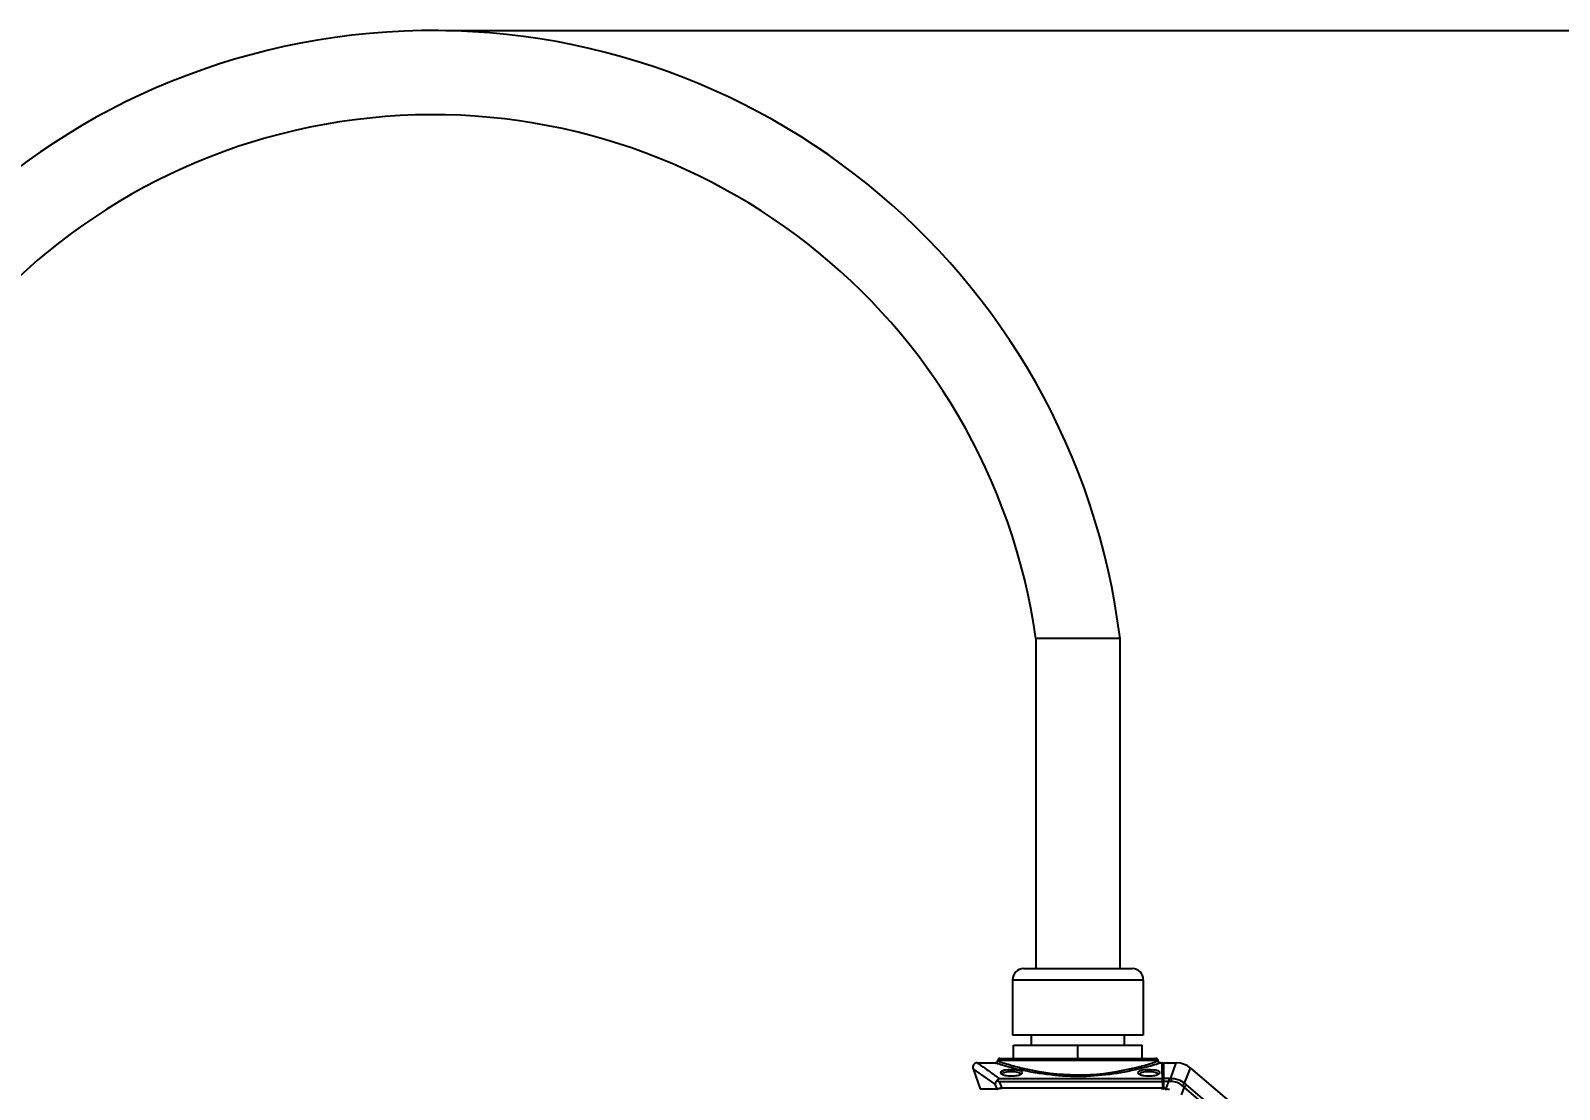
# Model space of a CAD drawing. Header units: millimetres. Extents: x 4086 to 8300, y 123 to 1549.
# Drawn here: x 6849 to 7055.9, y 1071.5 to 1214.8 of the extents above; entities that cross this region are included whole.
import ezdxf

# ---------------------------------------------------------------- set-up
doc = ezdxf.new("R2010")
doc.units = ezdxf.units.MM
doc.layers.add('轮廓实线层', color=7, linetype='Continuous', lineweight=30)
doc.styles.add('思源黑', font='SourceHanSansCN-Normal.ttf')
doc.dimstyles.new('尺寸标注_3_10比例', dxfattribs={"dimtxt": 7, "dimasz": 6, "dimexe": 2, "dimexo": 1.5, "dimgap": 1, "dimtad": 1, "dimdec": 1, "dimlfac": 3.333333, "dimdsep": 46, "dimtxsty": '思源黑', "dimcen": 0.09, "dimadec": 0, "dimazin": 0, "dimtp": 0.01, "dimtm": 0.01, "dimtfac": 1, "dimtdec": 1, "dimtofl": 0, "dimtmove": 0, "dimatfit": 3, "dimfxl": 0, "dimtolj": 1, "dimarcsym": 0})

# ---------------------------------------------------------------- blocks, each defined once
blk = doc.blocks.new('*D2915')
at = {"layer": 'Defpoints', "color": 0}
for p in [(6584.2, 1202.83), (6671.6, 1202.83), (6943.35, 872.08)]:
    blk.add_point(p, dxfattribs=at)
at = {"layer": '轮廓实线层', "color": 0, "lineweight": -2}
for p, q in [((6670.1, 1202.83), (6582.2, 1202.83)), ((6584.2, 878.08), (6584.2, 1196.83)), ((6941.85, 872.08), (6582.2, 872.08))]:
    blk.add_line(p, q, dxfattribs=at)
at = {"layer": '轮廓实线层', "color": 0}
for points in [[(6585.2, 1196.83), (6583.2, 1196.83), (6584.2, 1202.83)], [(6583.2, 878.08), (6585.2, 878.08), (6584.2, 872.08)]]:
    blk.add_solid(points, dxfattribs=at)
at = {"layer": '轮廓实线层', "color": 0, "insert": (6579.57, 1037.46), "char_height": 7, "attachment_point": 5, "rotation": 90, "style": '思源黑'}
blk.add_mtext('\\A1;\\A1;1099.5', dxfattribs=at)
blk = doc.blocks.new('*D2922')
at = {"layer": 'Defpoints', "color": 0}
for p in [(6903.67, 1214.85), (7103.92, 1214.85), (6999.87, 872.08)]:
    blk.add_point(p, dxfattribs=at)
at = {"layer": '轮廓实线层', "color": 0, "lineweight": -2}
for p, q in [((6905.17, 1214.85), (7105.92, 1214.85)), ((7103.92, 878.08), (7103.92, 1208.85)), ((7001.37, 872.08), (7105.92, 872.08))]:
    blk.add_line(p, q, dxfattribs=at)
at = {"layer": '轮廓实线层', "color": 0}
for points in [[(7104.92, 1208.85), (7102.92, 1208.85), (7103.92, 1214.85)], [(7102.92, 878.08), (7104.92, 878.08), (7103.92, 872.08)]]:
    blk.add_solid(points, dxfattribs=at)
at = {"layer": '轮廓实线层', "color": 0, "insert": (7099.29, 1043.46), "char_height": 7, "attachment_point": 5, "rotation": 90, "style": '思源黑'}
blk.add_mtext('\\A1;\\A1;1140', dxfattribs=at)

msp = doc.modelspace()

# ---------------------------------------------------------------- linework, layer by layer
for p, q in [((6996.447, 1132.562), (6985.047, 1132.562)), ((6985.047, 1132.562), (6985.048, 1087.862)), ((6996.448, 1087.862), (6996.447, 1132.562)), ((6983.398, 1087.862), (6998.098, 1087.862)), ((6981.898, 1086.362), (6999.598, 1086.362)), ((6981.898, 1086.362), (6981.898, 1078.862)), ((6999.598, 1086.362), (6999.598, 1078.862)), ((6999.598, 1078.862), (6981.898, 1078.862)), ((6984.448, 1077.512), (6984.448, 1078.862)), ((6997.048, 1077.512), (6997.048, 1078.862)), ((6982.048, 1077.512), (6999.448, 1077.512)), ((6982.048, 1075.712), (6982.048, 1077.512)), ((6990.748, 1075.712), (6990.748, 1077.512)), ((6999.448, 1075.712), (6999.448, 1077.512)), ((6976.551, 1074.307), (6977.533, 1071.611)), ((6979.544, 1072.247), (6976.551, 1074.307)), ((6977.128, 1075.112), (6979.59, 1075.112)), ((6979.648, 1075.118), (6979.59, 1075.112)), ((6979.649, 1075.093), (6979.59, 1075.112)), ((6979.59, 1075.112), (6979.671, 1075.086)), ((6979.885, 1075.36), (6979.904, 1075.464)), ((6979.885, 1075.36), (6980.086, 1075.293)), ((6979.904, 1075.464), (7001.591, 1075.464)), ((6980.199, 1075.712), (7001.296, 1075.712)), ((6980.582, 1074.806), (6980.5, 1074.83)), ((6983.411, 1074.358), (6983.478, 1074.343)), ((6999.354, 1074.678), (6999.403, 1074.691)), ((7000.989, 1074.828), (7000.91, 1074.805)), ((7001.342, 1075.272), (7001.61, 1075.36)), ((7001.61, 1075.36), (7001.591, 1075.464)), ((7001.826, 1075.087), (7001.752, 1075.063)), ((7001.905, 1075.112), (7001.826, 1075.087)), ((7001.846, 1075.093), (7001.905, 1075.112)), ((7001.905, 1075.112), (7002.148, 1075.112)), ((7002.148, 1075.112), (7002.149, 1075.07)), ((7002.15, 1075.009), (7002.149, 1075.07)), ((7002.157, 1074.582), (7002.15, 1075.009)), ((7002.166, 1074.054), (7002.157, 1074.582)), ((7002.297, 1074.966), (7002.355, 1071.664)), ((7002.373, 1075.132), (7004.054, 1075.132)), ((7002.373, 1071.832), (7002.373, 1075.132)), ((7003.341, 1073.026), (7004.054, 1075.132)), ((7005.177, 1072.348), (7006.004, 1074.413)), ((7006.004, 1074.413), (7047.972, 1038.531)), ((6979.828, 1071.614), (6979.544, 1072.247)), ((6980.075, 1073.005), (7002.185, 1073.005)), ((6980.075, 1072.568), (7002.19, 1072.568)), ((6980.075, 1072.568), (6980.466, 1071.694)), ((6980.466, 1073.587), (6980.265, 1073.775)), ((6980.265, 1073.775), (6980.327, 1073.67)), ((6980.327, 1073.67), (6980.368, 1073.631)), ((6983.231, 1073.808), (6982.985, 1073.577)), ((6983.128, 1073.631), (6983.168, 1073.67)), ((6983.167, 1073.67), (6983.231, 1073.808)), ((6999.066, 1073.587), (6998.865, 1073.775)), ((6998.865, 1073.775), (6998.927, 1073.67)), ((6998.927, 1073.67), (6998.968, 1073.631)), ((7001.831, 1073.808), (7001.585, 1073.577)), ((7001.727, 1073.631), (7001.768, 1073.67)), ((7001.767, 1073.67), (7001.831, 1073.808)), ((7002.184, 1073.027), (7002.166, 1074.054)), ((7002.185, 1073.005), (7002.184, 1073.027)), ((7002.19, 1072.568), (7002.185, 1073.005)), ((7002.19, 1072.568), (7002.206, 1071.694)), ((7002.373, 1073.025), (7003.045, 1073.025)), ((7003.045, 1072.588), (7002.373, 1072.588)), ((7002.655, 1071.533), (7003.045, 1072.588)), ((7003.045, 1073.025), (7003.045, 1072.588)), ((7005.117, 1071.822), (7005.402, 1072.155)), ((7005.402, 1072.155), (7045.645, 1037.747)), ((6977.533, 1071.611), (6977.789, 1071.611)), ((6977.789, 1071.611), (6978.841, 1071.613)), ((6978.841, 1071.613), (6979.799, 1071.614)), ((6979.799, 1071.614), (6979.828, 1071.614)), ((7002.206, 1071.694), (6980.466, 1071.694)), ((6980.466, 1071.694), (6980.466, 1071.585)), ((7002.206, 1071.512), (7002.206, 1071.694)), ((7002.671, 1071.532), (7002.782, 1071.531)), ((7005.117, 1071.822), (7004.728, 1070.767)), ((7045.361, 1037.415), (7005.117, 1071.822))]:
    msp.add_line(p, q)
for points in [[(6977.127, 1075.112), (6977.034, 1075.107), (6976.802, 1075.024), (6976.615, 1074.844), (6976.522, 1074.604), (6976.533, 1074.37), (6976.551, 1074.307)], [(6979.827, 1075.229), (6979.773, 1075.174), (6979.711, 1075.139), (6979.648, 1075.118)], [(6979.885, 1075.36), (6979.868, 1075.301), (6979.827, 1075.229)], [(7001.66, 1075.24), (7001.637, 1075.279), (7001.619, 1075.323), (7001.61, 1075.36)], [(7001.905, 1075.112), (7001.897, 1075.112), (7001.861, 1075.116), (7001.824, 1075.124), (7001.788, 1075.137), (7001.752, 1075.154), (7001.719, 1075.177), (7001.688, 1075.206), (7001.66, 1075.24)], [(7006.004, 1074.413), (7005.517, 1074.752), (7004.614, 1075.08), (7004.054, 1075.132)], [(6979.748, 1072.652), (6979.774, 1072.675), (6979.8, 1072.691), (6979.827, 1072.7), (6979.853, 1072.7), (6979.874, 1072.693)], [(6977.533, 1071.611), (6977.547, 1071.582), (6977.597, 1071.533), (6977.616, 1071.528)]]:
    msp.add_lwpolyline(points)
for centre, radius, start, end in [((6903.347, 1121.037), 93.811, 7.05681, 183.3724), ((6903.402, 1120.991), 82.461, 8.06681, 183.78853), ((6983.398, 1086.362), 1.5, 89.99998, 179.99998), ((6998.098, 1086.362), 1.5, 359.99998, 89.99998), ((6993.227, 1117.434), 44.464, 252.21987, 253.36792), ((6980.199, 1075.412), 0.3, 89.99998, 169.99998), ((6992.715, 1113.691), 40.421, 251.79343, 254.71438), ((6992.352, 1114.484), 41.387, 253.47775, 255.4645), ((6991.867, 1112.623), 39.465, 255.46823, 256.76455), ((6991.864, 1110.661), 37.274, 254.74965, 256.30254), ((6991.637, 1109.744), 36.329, 256.30685, 256.77346), ((6991.543, 1109.346), 35.92, 256.7742, 256.91536), ((6990.031, 1109.002), 35.567, 282.55963, 282.96403), ((6989.99, 1109.179), 35.749, 282.96386, 283.08775), ((6989.957, 1109.324), 35.897, 283.08778, 283.24282), ((6989.71, 1110.361), 36.963, 283.24751, 285.12533), ((6989.144, 1112.441), 39.12, 285.20405, 286.98413), ((6989.026, 1114.9), 41.82, 284.54401, 286.50998), ((6988.615, 1114.188), 40.944, 286.97748, 288.10866), ((6988.214, 1117.607), 44.646, 286.62793, 287.65173), ((7001.296, 1075.412), 0.3, 9.99998, 89.99998), ((7002.149, 1074.963), 0.149, 1.01654, 90.44484), ((7003.044, 1113.55), 40.525, 270.00041, 270.41942), ((7031.737, 1102.956), 40.525, 229.05092, 229.4698), ((6982.527, 1052.101), 19.704, 96.54411, 96.79918), ((7002.206, 1071.662), 0.149, 300.49726, 359.99998), ((7002.673, 1071.832), 0.3, 180.00004, 266.70517), ((7002.699, 1068.198), 3.333, 87.99073, 88.58155), ((7002.7, 1068.219), 3.312, 87.30785, 87.99084), ((7002.703, 1068.269), 3.263, 85.11354, 87.31174), ((7002.711, 1068.365), 3.167, 82.05623, 85.11815)]:
    msp.add_arc(centre, radius, start, end)
for points, knots in [([(6977.127, 1075.112), (6977.108, 1075.112), (6977.261, 1075.032), (6977.326, 1074.963), (6977.614, 1074.763), (6978.102, 1074.423), (6978.956, 1073.816), (6979.669, 1073.301), (6980.075, 1073.005)], [0, 0, 0, 0, 0.0162517, 0.0676528, 0.1497941, 0.2661851, 0.5836957, 1, 1, 1, 1]), ([(6982.853, 1074.055), (6982.72, 1074.092), (6982.09, 1074.198), (6981.443, 1074.195), (6980.95, 1074.119)], [0, 0, 0, 0, 0.2165453, 1, 1, 1, 1]), ([(6999.528, 1074.421), (6996.889, 1073.737), (6991.283, 1072.891), (6985.639, 1073.547), (6982.831, 1074.207)], [0, 0, 0, 0, 0.4858628, 1, 1, 1, 1]), ([(6983.478, 1074.343), (6985.802, 1073.807), (6990.605, 1073.206), (6995.414, 1073.762), (6997.765, 1074.286)], [0, 0, 0, 0, 0.4975727, 1, 1, 1, 1]), ([(7001.453, 1074.055), (7001.32, 1074.092), (7000.69, 1074.198), (7000.043, 1074.195), (6999.55, 1074.119)], [0, 0, 0, 0, 0.2165453, 1, 1, 1, 1]), ([(6979.748, 1072.652), (6979.718, 1072.62), (6979.62, 1072.504), (6979.551, 1072.356), (6979.544, 1072.247)], [0, 0, 0, 0, 0.2860776, 1, 1, 1, 1]), ([(6979.748, 1072.652), (6979.767, 1072.694), (6979.845, 1072.836), (6979.969, 1072.959), (6980.075, 1073.005)], [0, 0, 0, 0, 0.2847309, 1, 1, 1, 1]), ([(6980.075, 1073.005), (6980.055, 1072.991), (6979.964, 1072.904), (6979.91, 1072.786), (6979.874, 1072.693)], [0, 0, 0, 0, 0.1980745, 1, 1, 1, 1]), ([(6980.95, 1074.119), (6980.772, 1074.092), (6980.53, 1074.07), (6980.252, 1073.86), (6980.265, 1073.775)], [0, 0, 0, 0, 0.6767342, 1, 1, 1, 1]), ([(6980.328, 1073.67), (6980.345, 1073.653), (6980.443, 1073.576), (6980.561, 1073.528), (6980.656, 1073.496)], [0, 0, 0, 0, 0.196548, 1, 1, 1, 1]), ([(6980.864, 1073.836), (6981.141, 1073.919), (6981.728, 1073.962), (6982.315, 1073.923), (6982.598, 1073.845)], [0, 0, 0, 0, 0.4962757, 1, 1, 1, 1]), ([(6981.072, 1073.396), (6981.442, 1073.336), (6981.941, 1073.324), (6982.427, 1073.395), (6982.541, 1073.418)], [0, 0, 0, 0, 0.7626436, 1, 1, 1, 1]), ([(6982.598, 1073.845), (6982.652, 1073.83), (6982.796, 1073.784), (6982.974, 1073.681), (6982.985, 1073.577)], [0, 0, 0, 0, 0.3519125, 1, 1, 1, 1]), ([(6983.231, 1073.808), (6983.227, 1073.833), (6983.149, 1073.977), (6982.978, 1074.021), (6982.853, 1074.055)], [0, 0, 0, 0, 0.1635448, 1, 1, 1, 1]), ([(6982.92, 1073.525), (6982.934, 1073.531), (6982.961, 1073.542), (6982.987, 1073.554), (6983, 1073.56)], [0, 0, 0, 0, 0.5139055, 1, 1, 1, 1]), ([(6999.55, 1074.119), (6999.372, 1074.092), (6999.13, 1074.07), (6998.851, 1073.86), (6998.865, 1073.775)], [0, 0, 0, 0, 0.6767342, 1, 1, 1, 1]), ([(6998.927, 1073.67), (6998.945, 1073.653), (6999.043, 1073.576), (6999.161, 1073.528), (6999.256, 1073.496)], [0, 0, 0, 0, 0.196548, 1, 1, 1, 1]), ([(6999.464, 1073.836), (6999.74, 1073.919), (7000.328, 1073.962), (7000.915, 1073.923), (7001.198, 1073.845)], [0, 0, 0, 0, 0.496256, 1, 1, 1, 1]), ([(6999.672, 1073.396), (7000.041, 1073.336), (7000.541, 1073.324), (7001.027, 1073.395), (7001.141, 1073.418)], [0, 0, 0, 0, 0.7626436, 1, 1, 1, 1]), ([(7001.198, 1073.845), (7001.252, 1073.83), (7001.396, 1073.784), (7001.574, 1073.681), (7001.585, 1073.577)], [0, 0, 0, 0, 0.3519049, 1, 1, 1, 1]), ([(7001.831, 1073.808), (7001.827, 1073.833), (7001.749, 1073.977), (7001.578, 1074.021), (7001.453, 1074.055)], [0, 0, 0, 0, 0.1635448, 1, 1, 1, 1]), ([(7001.52, 1073.525), (7001.534, 1073.531), (7001.561, 1073.542), (7001.587, 1073.554), (7001.6, 1073.56)], [0, 0, 0, 0, 0.5139055, 1, 1, 1, 1]), ([(7002.185, 1073.005), (7002.208, 1073.005), (7002.257, 1072.987), (7002.293, 1072.954), (7002.308, 1072.933)], [0, 0, 0, 0, 0.4872223, 1, 1, 1, 1]), ([(7002.19, 1072.568), (7002.226, 1072.568), (7002.265, 1072.564), (7002.339, 1072.555), (7002.34, 1072.538)], [0, 0, 0, 0, 0.6832469, 1, 1, 1, 1]), ([(7002.308, 1072.933), (7002.315, 1072.923), (7002.327, 1072.902), (7002.332, 1072.878), (7002.332, 1072.867)], [0, 0, 0, 0, 0.5183809, 1, 1, 1, 1]), ([(7003.341, 1073.026), (7003.343, 1073.003), (7003.349, 1072.856), (7003.351, 1072.709), (7003.352, 1072.585)], [0, 0, 0, 0, 0.1547687, 1, 1, 1, 1]), ([(7005.177, 1072.348), (7005.161, 1072.332), (7005.061, 1072.224), (7004.963, 1072.114), (7004.882, 1072.02)], [0, 0, 0, 0, 0.1569938, 1, 1, 1, 1]), ([(6979.828, 1071.614), (6979.848, 1071.617), (6979.895, 1071.626), (6979.942, 1071.634), (6979.97, 1071.638)], [0, 0, 0, 0, 0.417119, 1, 1, 1, 1]), ([(6979.828, 1071.614), (6979.835, 1071.591), (6979.861, 1071.548), (6979.905, 1071.522), (6979.928, 1071.516)], [0, 0, 0, 0, 0.5009841, 1, 1, 1, 1]), ([(7002.277, 1071.69), (7002.266, 1071.692), (7002.242, 1071.694), (7002.218, 1071.694), (7002.206, 1071.694)], [0, 0, 0, 0, 0.4931154, 1, 1, 1, 1]), ([(7002.355, 1071.665), (7002.355, 1071.674), (7002.317, 1071.683), (7002.296, 1071.688), (7002.277, 1071.69)], [0, 0, 0, 0, 0.3225268, 1, 1, 1, 1])]:
    msp.add_open_spline(points, degree=3, knots=knots)
for points in [[(6983.038, 1074.447), (6983.012, 1074.345), (6982.934, 1074.229), (6982.831, 1074.207)], [(6979.874, 1072.693), (6979.942, 1072.652), (6980.009, 1072.611), (6980.074, 1072.567)], [(6980.51, 1073.56), (6980.508, 1073.619), (6980.552, 1073.676), (6980.599, 1073.712)], [(6980.599, 1073.712), (6980.676, 1073.772), (6980.771, 1073.807), (6980.864, 1073.836)], [(6980.656, 1073.496), (6980.791, 1073.45), (6980.931, 1073.419), (6981.072, 1073.396)], [(6982.541, 1073.418), (6982.67, 1073.444), (6982.798, 1073.477), (6982.92, 1073.525)], [(6983, 1073.56), (6983.06, 1073.589), (6983.119, 1073.624), (6983.167, 1073.67)], [(6999.11, 1073.56), (6999.108, 1073.618), (6999.152, 1073.676), (6999.199, 1073.712)], [(6999.199, 1073.712), (6999.276, 1073.772), (6999.371, 1073.807), (6999.464, 1073.836)], [(6999.256, 1073.496), (6999.391, 1073.45), (6999.531, 1073.419), (6999.672, 1073.396)], [(7001.141, 1073.418), (7001.27, 1073.444), (7001.398, 1073.477), (7001.52, 1073.525)], [(7001.6, 1073.56), (7001.66, 1073.589), (7001.719, 1073.624), (7001.767, 1073.67)], [(7003.352, 1072.585), (7003.25, 1072.585), (7003.147, 1072.586), (7003.045, 1072.588)], [(7003.341, 1073.026), (7003.994, 1073.025), (7004.681, 1072.771), (7005.177, 1072.348)], [(7004.882, 1072.02), (7004.467, 1072.371), (7003.896, 1072.582), (7003.352, 1072.585)], [(6979.97, 1071.638), (6980.044, 1071.649), (6980.119, 1071.657), (6980.194, 1071.666)], [(6980.281, 1071.676), (6980.343, 1071.683), (6980.404, 1071.69), (6980.466, 1071.694)], [(7005.117, 1071.822), (7005.039, 1071.888), (7004.96, 1071.954), (7004.882, 1072.021)]]:
    msp.add_open_spline(points, degree=3)

# ---------------------------------------------------------------- dimensions: what is measured, and where the dimension line sits
at = {"layer": '轮廓实线层'}
for base, p1, p2, text, picture, middle in [((7103.915, 1214.848), (6999.866, 872.081), (6903.673, 1214.848), '\\A1;1140', '*D2922', (7099.289, 1043.464)), ((6584.199, 1202.83), (6943.348, 872.081), (6671.596, 1202.83), '\\A1;1099.5', '*D2915', (6579.573, 1037.456))]:
    dim = msp.add_linear_dim(base=base, p1=p1, p2=p2, angle=90, text=text, dimstyle='尺寸标注_3_10比例', override={"dimtxsty": '思源黑'}, dxfattribs=at)
    dim.commit()
    dim.dimension.update_dxf_attribs({"geometry": picture, "text_midpoint": middle})

doc.saveas('drawing.dxf')
